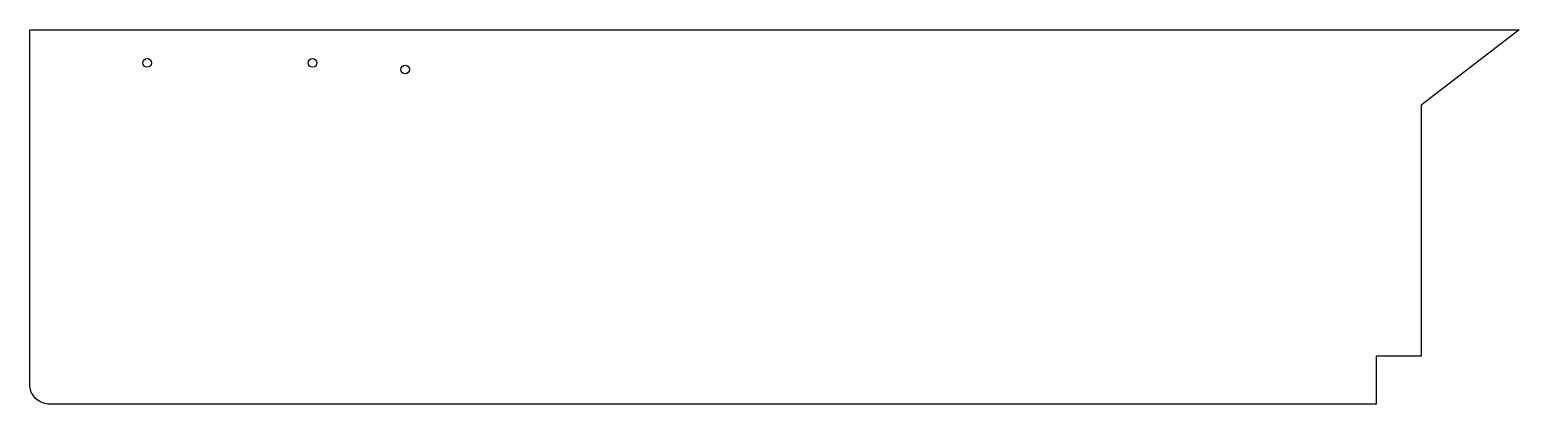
# Model space of a CAD drawing. Header units: millimetres. Extents: x 0 to 450, y 0 to 113.
import ezdxf

# ---------------------------------------------------------------- set-up
doc = ezdxf.new("R2010")
doc.units = ezdxf.units.MM
doc.layers.add('BACK_PILOTS', color=6, linetype='CONTINUOUS')
doc.layers.add('OUTLINE', color=7, linetype='CONTINUOUS')

msp = doc.modelspace()

# ---------------------------------------------------------------- linework, layer by layer
at = {"layer": 'BACK_PILOTS'}
for centre in [(35.5, 103), (85.5, 103), (113.5, 101)]:
    msp.add_circle(centre, 1.3, dxfattribs=at)
at = {"layer": 'OUTLINE'}
msp.add_lwpolyline([(5.477, 0.0228), (4.958, 0.0912), (4.447, 0.2045), (3.948, 0.3618), (3.464, 0.5621), (3, 0.8038), (2.559, 1.0851), (2.143, 1.4037), (1.757, 1.7573), (1.404, 2.1433), (1.085, 2.5585), (0.804, 3), (0.562, 3.4643), (0.362, 3.9479), (0.204, 4.4471), (0.091, 4.9581), (0.023, 5.4771), (0, 6), (0, 113), (450.2779, 113), (420.6, 90.24), (420.6, 14.5), (407, 14.5), (407, 0), (6, 0)], close=True, dxfattribs=at)

doc.saveas('drawing.dxf')
